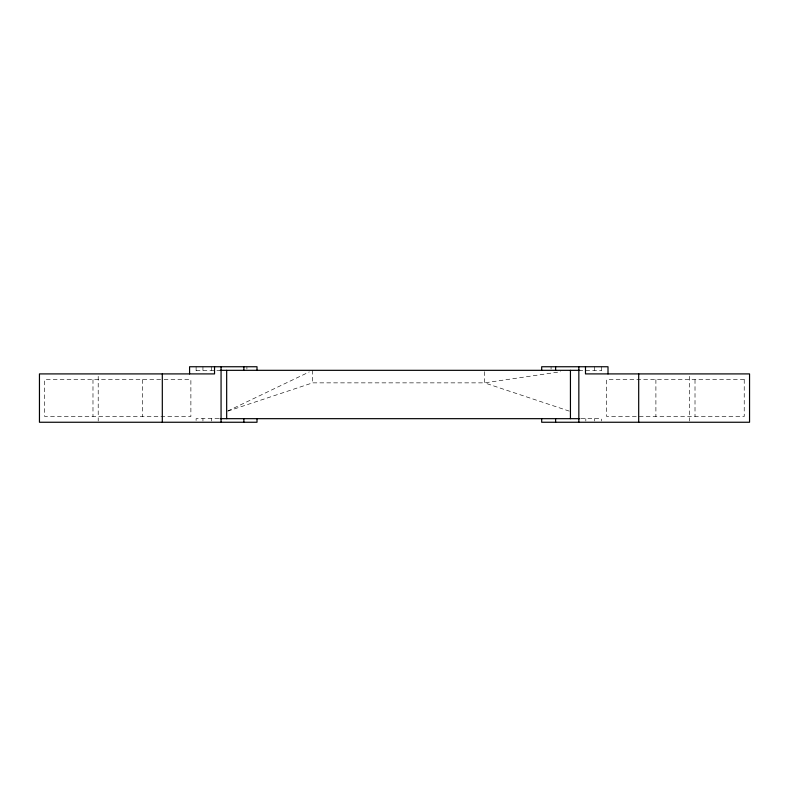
<?xml version="1.0" encoding="UTF-8"?>
<svg xmlns="http://www.w3.org/2000/svg" width="789" height="789" viewBox="0 0 789 789"><rect width="100%" height="100%" fill="white"/><g stroke="black" fill="none" stroke-linecap="round" stroke-linejoin="round"><path stroke-width="0.59" stroke-dasharray="3.94 2.96" d="M227.774 410.98L309.308 371.915M227.834 411.118L312.612 382.862L484.495 382.862L560.752 371.737M196.106 370.327L221.068 370.327M578.84 370.327L601.356 370.327M160.65 379.637L44.677 379.637L44.677 416.523L190.879 416.523L190.879 379.637L161.429 379.637M218.888 418.673L196.106 418.673L196.106 421.06M581.029 418.673L601.356 418.673L601.356 421.06M569.273 411.118L484.495 382.862L484.495 371.471M695.01 379.637L695.01 416.523M689.694 376.323L689.694 421.04M655.896 379.637L655.896 416.523M601.356 366.747L601.356 372.714M594.442 366.747L594.442 370.327M594.442 418.673L594.442 421.06M585.813 418.673L585.813 421.06M551.077 366.747L551.077 369.134M312.612 370.327L312.612 382.862M246.908 366.747L246.908 369.134M211.57 366.747L211.57 370.327M211.57 418.673L211.57 421.06M202.941 366.747L202.941 370.327M202.941 418.673L202.941 421.06M196.106 366.747L196.106 372.714M142.572 379.637L142.572 416.523M98.211 376.323L98.211 421.04M92.984 379.637L92.984 416.523M744.234 379.637L606.682 379.637L606.682 416.523L744.234 416.523L744.234 379.637"/><path stroke-width="1.18" d="M220.101 370.327L579.826 370.327M220.101 418.673L579.826 418.673M638.696 373.907L638.696 422.253M608.003 373.907L608.003 366.747L541.678 366.747L541.678 370.327M585.487 366.747L585.487 373.907L749.55 373.907L749.55 422.253L541.678 422.253L541.678 418.673M578.84 366.747L578.84 422.253M570.437 370.327L570.437 418.673M555.614 366.747L555.614 370.327M555.614 418.673L555.614 422.253M257.007 370.327L257.007 366.747L189.577 366.747L189.577 373.907M257.007 418.673L257.007 422.253L39.45 422.253L39.45 373.907L214.539 373.907L214.539 366.747M243.88 366.747L243.88 370.327M243.88 418.673L243.88 422.253M226.67 370.327L226.67 418.673M221.068 366.747L221.068 422.253M162.307 373.907L162.307 422.253"/></g></svg>
